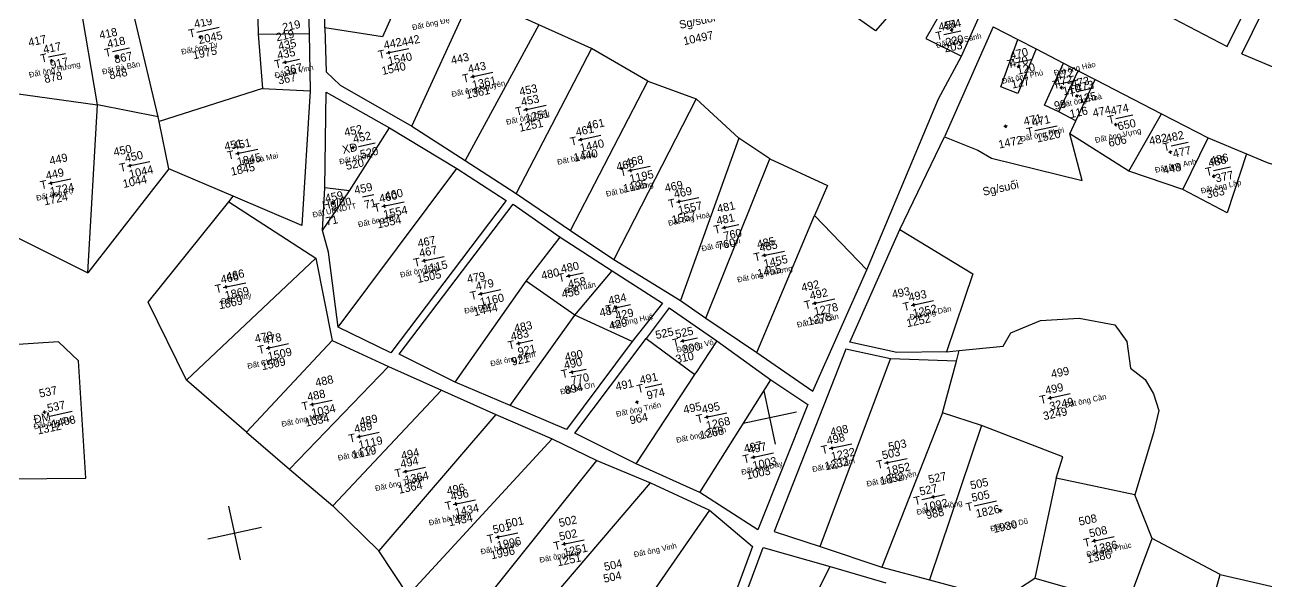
# Model space of a CAD drawing. Extents: x 537054 to 538409, y 1836408 to 1837892.
# Drawn here: x 537707 to 538160.4, y 1836934.9 to 1837138.3 of the extents above; entities that cross this region are included whole.
import ezdxf

# ---------------------------------------------------------------- set-up
doc = ezdxf.new("R2010")
doc.units = 0
for name, color, linetype in [('Level 11', 7, 'Continuous'), ('Level 15', 7, 'Continuous'), ('Level 2', 7, 'Continuous'), ('Level 22', 7, 'Continuous'), ('Level 45', 7, 'Continuous'), ('Level 56', 7, 'Continuous'), ('Level 63', 7, 'Continuous')]:
    doc.layers.add(name, color=color, linetype=linetype)

msp = doc.modelspace()

# ---------------------------------------------------------------- linework, layer by layer
at = {"layer": 'Level 11'}
for p, q in [((537770.91, 1837134.09), (537770.67, 1837133.72)), ((537770.85, 1837134.4), (537770.91, 1837134.09)), ((537771.28, 1837133.85), (537770.91, 1837134.09)), ((538045.16, 1837136.24), (538044.86, 1837136.17)), ((538045.4, 1837136.6), (538045.16, 1837136.24)), ((538045.16, 1837136.24), (538045.53, 1837136)), ((538045.33, 1837136.92), (538045.4, 1837136.6)), ((538045.77, 1837136.37), (538045.4, 1837136.6)), ((538045.53, 1837136), (538045.77, 1837136.37)), ((538045.53, 1837136), (538045.6, 1837135.69)), ((538046.07, 1837136.43), (538045.77, 1837136.37)), ((537770.67, 1837133.72), (537770.37, 1837133.66)), ((537770.67, 1837133.72), (537771.04, 1837133.49)), ((537771.04, 1837133.49), (537771.28, 1837133.85)), ((537771.04, 1837133.49), (537771.11, 1837133.18)), ((537771.58, 1837133.92), (537771.28, 1837133.85)), ((537716.42, 1837125.03), (537716.1, 1837124.96)), ((537716.65, 1837125.4), (537716.42, 1837125.03)), ((537716.42, 1837125.03), (537716.78, 1837124.79)), ((537716.59, 1837125.71), (537716.65, 1837125.4)), ((537717.02, 1837125.16), (537716.65, 1837125.4)), ((537716.78, 1837124.79), (537717.02, 1837125.16)), ((537717.34, 1837125.23), (537717.02, 1837125.16)), ((537740.17, 1837126.35), (537739.86, 1837126.28)), ((537740.41, 1837126.72), (537740.17, 1837126.35)), ((537740.17, 1837126.35), (537740.54, 1837126.11)), ((537740.34, 1837127.03), (537740.41, 1837126.72)), ((537740.78, 1837126.48), (537740.41, 1837126.72)), ((537740.54, 1837126.11), (537740.78, 1837126.48)), ((537740.54, 1837126.11), (537740.61, 1837125.8)), ((537741.09, 1837126.55), (537740.78, 1837126.48)), ((537801.96, 1837125.19), (537802.03, 1837124.88)), ((537839.66, 1837128.01), (537839.35, 1837127.95)), ((537839.9, 1837128.38), (537839.66, 1837128.01)), ((537839.66, 1837128.01), (537840.03, 1837127.78)), ((537839.83, 1837128.69), (537839.9, 1837128.38)), ((537840.27, 1837128.14), (537839.9, 1837128.38)), ((537840.03, 1837127.78), (537840.27, 1837128.14)), ((537840.03, 1837127.78), (537840.1, 1837127.47)), ((537840.58, 1837128.21), (537840.27, 1837128.14)), ((537716.78, 1837124.79), (537716.85, 1837124.48)), ((537801.79, 1837124.51), (537801.47, 1837124.45)), ((537802.03, 1837124.88), (537801.79, 1837124.51)), ((537801.79, 1837124.51), (537802.16, 1837124.28)), ((537802.39, 1837124.64), (537802.03, 1837124.88)), ((537802.16, 1837124.28), (537802.39, 1837124.64)), ((537802.16, 1837124.28), (537802.22, 1837123.96)), ((537802.71, 1837124.71), (537802.39, 1837124.64)), ((538069.67, 1837123.02), (538069.36, 1837122.95)), ((538069.9, 1837123.39), (538069.67, 1837123.02)), ((538069.67, 1837123.02), (538070.03, 1837122.78)), ((538069.84, 1837123.69), (538069.9, 1837123.39)), ((538070.27, 1837123.15), (538069.9, 1837123.39)), ((538070.03, 1837122.78), (538070.27, 1837123.15)), ((538070.03, 1837122.78), (538070.1, 1837122.48)), ((538070.57, 1837123.22), (538070.27, 1837123.15)), ((537870.43, 1837119.28), (537870.12, 1837119.21)), ((537870.67, 1837119.65), (537870.43, 1837119.28)), ((537870.43, 1837119.28), (537870.8, 1837119.04)), ((537870.6, 1837119.96), (537870.67, 1837119.65)), ((537871.03, 1837119.41), (537870.67, 1837119.65)), ((537870.8, 1837119.04), (537871.03, 1837119.41)), ((537870.8, 1837119.04), (537870.86, 1837118.73)), ((537871.34, 1837119.48), (537871.03, 1837119.41)), ((538085.48, 1837115.94), (538085.54, 1837115.63)), ((538085.3, 1837115.26), (538084.99, 1837115.2)), ((538085.54, 1837115.63), (538085.3, 1837115.26)), ((538085.3, 1837115.26), (538085.67, 1837115.03)), ((538085.91, 1837115.4), (538085.54, 1837115.63)), ((538085.67, 1837115.03), (538085.91, 1837115.4)), ((538085.67, 1837115.03), (538085.74, 1837114.72)), ((538086.22, 1837115.46), (538085.91, 1837115.4)), ((538090.97, 1837112.23), (538090.66, 1837112.17)), ((538091.21, 1837112.6), (538090.97, 1837112.23)), ((538090.97, 1837112.23), (538091.34, 1837111.99)), ((538091.14, 1837112.9), (538091.21, 1837112.6)), ((538091.58, 1837112.36), (538091.21, 1837112.6)), ((538091.34, 1837111.99), (538091.58, 1837112.36)), ((538091.34, 1837111.99), (538091.41, 1837111.69)), ((538091.89, 1837112.43), (538091.58, 1837112.36)), ((537889.83, 1837107.25), (537889.52, 1837107.19)), ((537890.07, 1837107.62), (537889.83, 1837107.25)), ((537889.83, 1837107.25), (537890.2, 1837107.02)), ((537890, 1837107.93), (537890.07, 1837107.62)), ((537890.44, 1837107.38), (537890.07, 1837107.62)), ((537890.2, 1837107.02), (537890.44, 1837107.38)), ((537890.2, 1837107.02), (537890.27, 1837106.71)), ((537890.75, 1837107.45), (537890.44, 1837107.38)), ((538105.3, 1837102.38), (538105.37, 1837102.07)), ((538064.93, 1837101.12), (538064.62, 1837101.05)), ((538065.17, 1837101.49), (538064.93, 1837101.12)), ((538064.93, 1837101.12), (538065.3, 1837100.88)), ((538065.1, 1837101.8), (538065.17, 1837101.49)), ((538065.54, 1837101.25), (538065.17, 1837101.49)), ((538065.3, 1837100.88), (538065.54, 1837101.25)), ((538065.3, 1837100.88), (538065.37, 1837100.57)), ((538065.85, 1837101.32), (538065.54, 1837101.25)), ((538105.13, 1837101.7), (538104.82, 1837101.64)), ((538105.37, 1837102.07), (538105.13, 1837101.7)), ((538105.13, 1837101.7), (538105.5, 1837101.47)), ((538105.74, 1837101.83), (538105.37, 1837102.07)), ((538105.5, 1837101.47), (538105.74, 1837101.83)), ((538105.5, 1837101.47), (538105.57, 1837101.16)), ((538106.05, 1837101.9), (538105.74, 1837101.83)), ((537826.56, 1837093.31), (537826.26, 1837093.24)), ((537826.8, 1837093.68), (537826.56, 1837093.31)), ((537826.56, 1837093.31), (537826.93, 1837093.07)), ((537826.73, 1837093.98), (537826.8, 1837093.68)), ((537827.17, 1837093.44), (537826.8, 1837093.68)), ((537826.93, 1837093.07), (537827.17, 1837093.44)), ((537827.47, 1837093.5), (537827.17, 1837093.44)), ((537909.79, 1837096.26), (537909.49, 1837096.19)), ((537910.03, 1837096.63), (537909.79, 1837096.26)), ((537909.79, 1837096.26), (537910.16, 1837096.02)), ((537909.96, 1837096.93), (537910.03, 1837096.63)), ((537910.4, 1837096.39), (537910.03, 1837096.63)), ((537910.16, 1837096.02), (537910.4, 1837096.39)), ((537910.16, 1837096.02), (537910.23, 1837095.72)), ((537910.7, 1837096.45), (537910.4, 1837096.39)), ((537784.55, 1837091.2), (537784.24, 1837091.14)), ((537784.79, 1837091.57), (537784.55, 1837091.2)), ((537784.55, 1837091.2), (537784.92, 1837090.97)), ((537784.72, 1837091.89), (537784.79, 1837091.57)), ((537785.15, 1837091.34), (537784.79, 1837091.57)), ((537784.92, 1837090.97), (537785.15, 1837091.34)), ((537784.92, 1837090.97), (537784.98, 1837090.65)), ((537785.47, 1837091.4), (537785.15, 1837091.34)), ((537826.93, 1837093.07), (537826.99, 1837092.77)), ((538125.05, 1837091.7), (538124.74, 1837091.63)), ((538125.29, 1837092.07), (538125.05, 1837091.7)), ((538125.05, 1837091.7), (538125.42, 1837091.46)), ((538125.22, 1837092.37), (538125.29, 1837092.07)), ((538125.66, 1837091.83), (538125.29, 1837092.07)), ((538125.42, 1837091.46), (538125.66, 1837091.83)), ((538125.42, 1837091.46), (538125.49, 1837091.16)), ((538125.97, 1837091.9), (538125.66, 1837091.83)), ((537745.14, 1837086.72), (537744.83, 1837086.65)), ((537745.38, 1837087.09), (537745.14, 1837086.72)), ((537745.14, 1837086.72), (537745.51, 1837086.48)), ((537745.31, 1837087.39), (537745.38, 1837087.09)), ((537745.74, 1837086.85), (537745.38, 1837087.09)), ((537745.51, 1837086.48), (537745.74, 1837086.85)), ((537745.51, 1837086.48), (537745.57, 1837086.18)), ((537746.05, 1837086.91), (537745.74, 1837086.85)), ((537927.91, 1837085), (537927.59, 1837084.93)), ((537928.14, 1837085.37), (537927.91, 1837085)), ((537927.91, 1837085), (537928.28, 1837084.76)), ((537928.08, 1837085.68), (537928.14, 1837085.37)), ((537928.51, 1837085.13), (537928.14, 1837085.37)), ((537928.28, 1837084.76), (537928.51, 1837085.13)), ((537928.28, 1837084.76), (537928.34, 1837084.45)), ((537928.83, 1837085.2), (537928.51, 1837085.13)), ((537716.24, 1837080.36), (537715.93, 1837080.29)), ((537716.48, 1837080.72), (537716.24, 1837080.36)), ((537716.24, 1837080.36), (537716.61, 1837080.12)), ((537716.41, 1837081.03), (537716.48, 1837080.72)), ((537716.85, 1837080.49), (537716.48, 1837080.72)), ((537716.61, 1837080.12), (537716.85, 1837080.49)), ((537716.61, 1837080.12), (537716.67, 1837079.81)), ((537717.16, 1837080.55), (537716.85, 1837080.49)), ((538140.93, 1837082.87), (538140.62, 1837082.81)), ((538141.17, 1837083.24), (538140.93, 1837082.87)), ((538140.93, 1837082.87), (538141.3, 1837082.64)), ((538141.1, 1837083.55), (538141.17, 1837083.24)), ((538141.54, 1837083.01), (538141.17, 1837083.24)), ((538141.3, 1837082.64), (538141.54, 1837083.01)), ((538141.3, 1837082.64), (538141.37, 1837082.33)), ((538141.85, 1837083.07), (538141.54, 1837083.01)), ((537819.25, 1837072.97), (537818.95, 1837072.9)), ((537819.49, 1837073.34), (537819.25, 1837072.97)), ((537819.25, 1837072.97), (537819.62, 1837072.73)), ((537819.42, 1837073.64), (537819.49, 1837073.34)), ((537819.85, 1837073.1), (537819.49, 1837073.34)), ((537819.62, 1837072.73), (537819.85, 1837073.1)), ((537819.62, 1837072.73), (537819.68, 1837072.43)), ((537820.16, 1837073.16), (537819.85, 1837073.1)), ((537838.01, 1837071.95), (537837.7, 1837071.89)), ((537838.25, 1837072.32), (537838.01, 1837071.95)), ((537838.01, 1837071.95), (537838.38, 1837071.72)), ((537838.18, 1837072.64), (537838.25, 1837072.32)), ((537838.62, 1837072.08), (537838.25, 1837072.32)), ((537838.38, 1837071.72), (537838.62, 1837072.08)), ((537838.38, 1837071.72), (537838.45, 1837071.4)), ((537838.93, 1837072.15), (537838.62, 1837072.08)), ((537945.66, 1837073.57), (537945.35, 1837073.5)), ((537945.9, 1837073.93), (537945.66, 1837073.57)), ((537945.66, 1837073.57), (537946.03, 1837073.33)), ((537945.83, 1837074.25), (537945.9, 1837073.93)), ((537946.26, 1837073.7), (537945.9, 1837073.93)), ((537946.03, 1837073.33), (537946.26, 1837073.7)), ((537946.03, 1837073.33), (537946.09, 1837073.02)), ((537946.58, 1837073.76), (537946.26, 1837073.7)), ((537962.27, 1837064.08), (537961.96, 1837064.01)), ((537962.5, 1837064.45), (537962.27, 1837064.08)), ((537962.27, 1837064.08), (537962.63, 1837063.84)), ((537962.44, 1837064.76), (537962.5, 1837064.45)), ((537962.87, 1837064.21), (537962.5, 1837064.45)), ((537962.63, 1837063.84), (537962.87, 1837064.21)), ((537962.63, 1837063.84), (537962.7, 1837063.53)), ((537963.17, 1837064.27), (537962.87, 1837064.21)), ((537852.77, 1837052.68), (537852.84, 1837052.37)), ((537976.89, 1837053.98), (537976.58, 1837053.91)), ((537977.12, 1837054.34), (537976.89, 1837053.98)), ((537976.89, 1837053.98), (537977.25, 1837053.74)), ((537977.06, 1837054.66), (537977.12, 1837054.34)), ((537977.49, 1837054.11), (537977.12, 1837054.34)), ((537977.25, 1837053.74), (537977.49, 1837054.11)), ((537977.25, 1837053.74), (537977.32, 1837053.42)), ((537977.8, 1837054.17), (537977.49, 1837054.11)), ((537852.6, 1837052), (537852.3, 1837051.94)), ((537852.84, 1837052.37), (537852.6, 1837052)), ((537852.6, 1837052), (537852.97, 1837051.77)), ((537853.21, 1837052.13), (537852.84, 1837052.37)), ((537852.97, 1837051.77), (537853.21, 1837052.13)), ((537852.97, 1837051.77), (537853.04, 1837051.45)), ((537853.51, 1837052.2), (537853.21, 1837052.13)), ((537905.39, 1837046.43), (537905.09, 1837046.36)), ((537905.63, 1837046.8), (537905.39, 1837046.43)), ((537905.39, 1837046.43), (537905.76, 1837046.19)), ((537905.56, 1837047.1), (537905.63, 1837046.8)), ((537906, 1837046.56), (537905.63, 1837046.8)), ((537905.76, 1837046.19), (537906, 1837046.56)), ((537905.76, 1837046.19), (537905.82, 1837045.89)), ((537906.3, 1837046.62), (537906, 1837046.56)), ((537780.1, 1837042.39), (537779.8, 1837042.32)), ((537780.34, 1837042.75), (537780.1, 1837042.39)), ((537780.1, 1837042.39), (537780.47, 1837042.15)), ((537780.27, 1837043.07), (537780.34, 1837042.75)), ((537780.71, 1837042.52), (537780.34, 1837042.75)), ((537780.47, 1837042.15), (537780.71, 1837042.52)), ((537780.47, 1837042.15), (537780.54, 1837041.84)), ((537781.01, 1837042.58), (537780.71, 1837042.52)), ((537873.27, 1837039.89), (537872.96, 1837039.83)), ((537873.51, 1837040.26), (537873.27, 1837039.89)), ((537873.27, 1837039.89), (537873.64, 1837039.66)), ((537873.44, 1837040.57), (537873.51, 1837040.26)), ((537873.88, 1837040.02), (537873.51, 1837040.26)), ((537873.64, 1837039.66), (537873.88, 1837040.02)), ((537873.64, 1837039.66), (537873.71, 1837039.34)), ((537874.19, 1837040.09), (537873.88, 1837040.02)), ((537922.75, 1837034.88), (537922.43, 1837034.81)), ((537922.98, 1837035.25), (537922.75, 1837034.88)), ((537922.75, 1837034.88), (537923.12, 1837034.64)), ((537922.92, 1837035.56), (537922.98, 1837035.25)), ((537923.35, 1837035.01), (537922.98, 1837035.25)), ((537923.12, 1837034.64), (537923.35, 1837035.01)), ((537923.12, 1837034.64), (537923.18, 1837034.33)), ((537923.67, 1837035.08), (537923.35, 1837035.01)), ((537995.27, 1837036.47), (537994.97, 1837036.41)), ((537995.51, 1837036.84), (537995.27, 1837036.47)), ((537995.27, 1837036.47), (537995.64, 1837036.23)), ((537995.45, 1837037.14), (537995.51, 1837036.84)), ((537995.88, 1837036.6), (537995.51, 1837036.84)), ((537995.64, 1837036.23), (537995.88, 1837036.6)), ((537995.64, 1837036.23), (537995.71, 1837035.93)), ((537996.18, 1837036.67), (537995.88, 1837036.6)), ((538031.37, 1837035.85), (538031.05, 1837035.79)), ((538031.6, 1837036.22), (538031.37, 1837035.85)), ((538031.37, 1837035.85), (538031.74, 1837035.62)), ((538031.54, 1837036.53), (538031.6, 1837036.22)), ((538031.97, 1837035.99), (538031.6, 1837036.22)), ((538031.74, 1837035.62), (538031.97, 1837035.99)), ((538031.74, 1837035.62), (538031.8, 1837035.31)), ((538032.29, 1837036.05), (538031.97, 1837035.99)), ((537795.92, 1837020.79), (537795.99, 1837020.49)), ((537887.06, 1837021.8), (537886.75, 1837021.73)), ((537887.3, 1837022.16), (537887.06, 1837021.8)), ((537887.06, 1837021.8), (537887.43, 1837021.56)), ((537887.23, 1837022.48), (537887.3, 1837022.16)), ((537887.67, 1837021.93), (537887.3, 1837022.16)), ((537887.43, 1837021.56), (537887.67, 1837021.93)), ((537887.43, 1837021.56), (537887.5, 1837021.25)), ((537887.98, 1837021.99), (537887.67, 1837021.93)), ((537947.05, 1837022.66), (537946.74, 1837022.6)), ((537947.29, 1837023.03), (537947.05, 1837022.66)), ((537947.05, 1837022.66), (537947.42, 1837022.43)), ((537947.22, 1837023.34), (537947.29, 1837023.03)), ((537947.66, 1837022.8), (537947.29, 1837023.03)), ((537947.42, 1837022.43), (537947.66, 1837022.8)), ((537947.42, 1837022.43), (537947.49, 1837022.12)), ((537947.97, 1837022.86), (537947.66, 1837022.8)), ((537795.75, 1837020.12), (537795.45, 1837020.05)), ((537795.99, 1837020.49), (537795.75, 1837020.12)), ((537795.75, 1837020.12), (537796.12, 1837019.88)), ((537796.36, 1837020.25), (537795.99, 1837020.49)), ((537796.12, 1837019.88), (537796.36, 1837020.25)), ((537796.12, 1837019.88), (537796.19, 1837019.58)), ((537796.66, 1837020.31), (537796.36, 1837020.25)), ((537906.77, 1837011.66), (537906.53, 1837011.29)), ((537906.7, 1837011.97), (537906.77, 1837011.66)), ((537907.14, 1837011.42), (537906.77, 1837011.66)), ((537906.53, 1837011.29), (537906.23, 1837011.22)), ((537906.53, 1837011.29), (537906.9, 1837011.05)), ((537906.9, 1837011.05), (537907.14, 1837011.42)), ((537906.9, 1837011.05), (537906.97, 1837010.74)), ((537907.44, 1837011.48), (537907.14, 1837011.42)), ((537811.73, 1836999.47), (537811.43, 1836999.41)), ((537811.97, 1836999.84), (537811.73, 1836999.47)), ((537811.73, 1836999.47), (537812.1, 1836999.24)), ((537811.9, 1837000.16), (537811.97, 1836999.84)), ((537812.33, 1836999.61), (537811.97, 1836999.84)), ((537812.1, 1836999.24), (537812.33, 1836999.61)), ((537812.1, 1836999.24), (537812.16, 1836998.92)), ((537812.64, 1836999.67), (537812.33, 1836999.61)), ((537930.28, 1837000.34), (537929.97, 1837000.28)), ((537930.51, 1837000.71), (537930.28, 1837000.34)), ((537930.28, 1837000.34), (537930.64, 1837000.1)), ((537930.45, 1837001.01), (537930.51, 1837000.71)), ((537930.88, 1837000.47), (537930.51, 1837000.71)), ((537930.64, 1837000.1), (537930.88, 1837000.47)), ((537930.64, 1837000.1), (537930.71, 1836999.8)), ((537931.18, 1837000.54), (537930.88, 1837000.47)), ((538081.27, 1837001.86), (538080.97, 1837001.8)), ((538081.51, 1837002.23), (538081.27, 1837001.86)), ((538081.27, 1837001.86), (538081.64, 1837001.62)), ((538081.45, 1837002.53), (538081.51, 1837002.23)), ((538081.88, 1837001.99), (538081.51, 1837002.23)), ((538081.64, 1837001.62), (538081.88, 1837001.99)), ((538081.64, 1837001.62), (538081.71, 1837001.32)), ((538082.18, 1837002.06), (538081.88, 1837001.99)), ((537713.86, 1836996.63), (537713.54, 1836996.56)), ((537714.09, 1836996.99), (537713.86, 1836996.63)), ((537713.86, 1836996.63), (537714.22, 1836996.39)), ((537714.03, 1836997.3), (537714.09, 1836996.99)), ((537714.46, 1836996.76), (537714.09, 1836996.99)), ((537714.22, 1836996.39), (537714.46, 1836996.76)), ((537714.22, 1836996.39), (537714.29, 1836996.09)), ((537714.77, 1836996.82), (537714.46, 1836996.76)), ((537955.86, 1836994.88), (537955.56, 1836994.81)), ((537956.1, 1836995.25), (537955.86, 1836994.88)), ((537955.86, 1836994.88), (537956.23, 1836994.64)), ((537956.04, 1836995.55), (537956.1, 1836995.25)), ((537956.47, 1836995.01), (537956.1, 1836995.25)), ((537956.23, 1836994.64), (537956.47, 1836995.01)), ((537956.23, 1836994.64), (537956.3, 1836994.34)), ((537956.77, 1836995.07), (537956.47, 1836995.01)), ((537828.88, 1836987.74), (537828.57, 1836987.67)), ((537829.12, 1836988.11), (537828.88, 1836987.74)), ((537828.88, 1836987.74), (537829.25, 1836987.5)), ((537829.05, 1836988.41), (537829.12, 1836988.11)), ((537829.49, 1836987.87), (537829.12, 1836988.11)), ((537829.25, 1836987.5), (537829.49, 1836987.87)), ((537829.25, 1836987.5), (537829.31, 1836987.2)), ((537829.8, 1836987.94), (537829.49, 1836987.87)), ((537972.88, 1836980.2), (537972.56, 1836980.13)), ((537973.11, 1836980.57), (537972.88, 1836980.2)), ((537972.88, 1836980.2), (537973.24, 1836979.96)), ((537973.05, 1836980.87), (537973.11, 1836980.57)), ((537973.48, 1836980.33), (537973.11, 1836980.57)), ((537973.24, 1836979.96), (537973.48, 1836980.33)), ((537973.24, 1836979.96), (537973.31, 1836979.66)), ((537973.79, 1836980.4), (537973.48, 1836980.33)), ((538001.49, 1836983.54), (538001.18, 1836983.47)), ((538001.73, 1836983.91), (538001.49, 1836983.54)), ((538001.49, 1836983.54), (538001.86, 1836983.3)), ((538001.66, 1836984.22), (538001.73, 1836983.91)), ((538002.1, 1836983.67), (538001.73, 1836983.91)), ((538001.86, 1836983.3), (538002.1, 1836983.67)), ((538001.86, 1836983.3), (538001.93, 1836982.99)), ((538002.41, 1836983.74), (538002.1, 1836983.67)), ((537845.99, 1836975.35), (537845.75, 1836974.98)), ((537845.92, 1836975.66), (537845.99, 1836975.35)), ((537846.36, 1836975.11), (537845.99, 1836975.35)), ((538021.66, 1836978.17), (538021.35, 1836978.1)), ((538021.9, 1836978.54), (538021.66, 1836978.17)), ((538021.66, 1836978.17), (538022.03, 1836977.93)), ((538021.83, 1836978.84), (538021.9, 1836978.54)), ((538022.27, 1836978.3), (538021.9, 1836978.54)), ((538022.03, 1836977.93), (538022.27, 1836978.3)), ((538022.03, 1836977.93), (538022.1, 1836977.63)), ((538022.58, 1836978.37), (538022.27, 1836978.3)), ((537845.75, 1836974.98), (537845.44, 1836974.92)), ((537845.75, 1836974.98), (537846.12, 1836974.75)), ((537846.12, 1836974.75), (537846.36, 1836975.11)), ((537846.12, 1836974.75), (537846.19, 1836974.43)), ((537846.67, 1836975.18), (537846.36, 1836975.11)), ((538038.65, 1836966.35), (538038.72, 1836966.04)), ((537864.11, 1836963.09), (537863.8, 1836963.02)), ((537864.34, 1836963.46), (537864.11, 1836963.09)), ((537864.11, 1836963.09), (537864.47, 1836962.85)), ((537864.28, 1836963.77), (537864.34, 1836963.46)), ((537864.71, 1836963.22), (537864.34, 1836963.46)), ((537864.47, 1836962.85), (537864.71, 1836963.22)), ((537864.47, 1836962.85), (537864.54, 1836962.54)), ((537865.02, 1836963.28), (537864.71, 1836963.22)), ((538038.48, 1836965.67), (538038.16, 1836965.61)), ((538038.72, 1836966.04), (538038.48, 1836965.67)), ((538038.48, 1836965.67), (538038.85, 1836965.44)), ((538039.08, 1836965.81), (538038.72, 1836966.04)), ((538038.85, 1836965.44), (538039.08, 1836965.81)), ((538038.85, 1836965.44), (538038.91, 1836965.13)), ((538039.4, 1836965.87), (538039.08, 1836965.81)), ((538062.99, 1836960.66), (538062.67, 1836960.6)), ((538063.22, 1836961.03), (538062.99, 1836960.66)), ((538062.99, 1836960.66), (538063.36, 1836960.43)), ((538063.16, 1836961.34), (538063.22, 1836961.03)), ((538063.59, 1836960.79), (538063.22, 1836961.03)), ((538063.36, 1836960.43), (538063.59, 1836960.79)), ((538063.36, 1836960.43), (538063.42, 1836960.11)), ((538063.91, 1836960.86), (538063.59, 1836960.79)), ((537879.51, 1836951.02), (537879.2, 1836950.95)), ((537879.75, 1836951.39), (537879.51, 1836951.02)), ((537879.51, 1836951.02), (537879.88, 1836950.78)), ((537879.68, 1836951.69), (537879.75, 1836951.39)), ((537880.12, 1836951.15), (537879.75, 1836951.39)), ((537879.88, 1836950.78), (537880.12, 1836951.15)), ((537879.88, 1836950.78), (537879.94, 1836950.48)), ((537880.43, 1836951.22), (537880.12, 1836951.15)), ((537903.74, 1836948.47), (537903.44, 1836948.41)), ((537903.98, 1836948.84), (537903.74, 1836948.47)), ((537903.74, 1836948.47), (537904.11, 1836948.24)), ((537903.92, 1836949.15), (537903.98, 1836948.84)), ((537904.35, 1836948.6), (537903.98, 1836948.84)), ((537904.11, 1836948.24), (537904.35, 1836948.6)), ((537904.11, 1836948.24), (537904.18, 1836947.93)), ((537904.65, 1836948.67), (537904.35, 1836948.6)), ((538097.35, 1836949.64), (538097.04, 1836949.57)), ((538097.59, 1836950), (538097.35, 1836949.64)), ((538097.35, 1836949.64), (538097.72, 1836949.4)), ((538097.52, 1836950.31), (538097.59, 1836950)), ((538097.95, 1836949.77), (538097.59, 1836950)), ((538097.72, 1836949.4), (538097.95, 1836949.77)), ((538097.72, 1836949.4), (538097.78, 1836949.1)), ((538098.27, 1836949.83), (538097.95, 1836949.77))]:
    msp.add_line(p, q, dxfattribs=at)
for centre in [(538045.47, 1837136.3), (537770.98, 1837133.79), (537716.72, 1837125.09), (537740.47, 1837126.42), (537839.96, 1837128.08), (537802.09, 1837124.58), (538069.97, 1837123.08), (537870.73, 1837119.35), (538085.61, 1837115.33), (538091.27, 1837112.3), (537890.14, 1837107.32), (538065.23, 1837101.18), (538105.44, 1837101.77), (537826.86, 1837093.37), (537910.1, 1837096.32), (537784.85, 1837091.27), (538125.35, 1837091.77), (537745.44, 1837086.78), (537928.21, 1837085.06), (537716.54, 1837080.42), (538141.24, 1837082.94), (537819.55, 1837073.03), (537838.32, 1837072.02), (537945.96, 1837073.63), (537962.57, 1837064.14), (537977.19, 1837054.04), (537852.91, 1837052.07), (537905.69, 1837046.49), (537780.4, 1837042.45), (537873.58, 1837039.96), (537923.05, 1837034.95), (537995.58, 1837036.54), (538031.67, 1837035.92), (537887.37, 1837021.86), (537947.35, 1837022.73), (537796.05, 1837020.18), (537906.83, 1837011.35), (537812.03, 1836999.54), (537930.58, 1837000.41), (538081.58, 1837001.93), (537714.16, 1836996.69), (537956.17, 1836994.94), (537829.18, 1836987.81), (537973.18, 1836980.26), (538001.8, 1836983.61), (538021.97, 1836978.23), (537846.06, 1836975.05), (537864.41, 1836963.15), (538038.78, 1836965.74), (538063.29, 1836960.73), (537879.81, 1836951.08), (537904.05, 1836948.54), (538097.65, 1836949.7)]:
    msp.add_circle(centre, 0.075, dxfattribs=at)
at = {"layer": 'Level 15'}
for p, q in [((537769.75, 1837135.59), (537777.96, 1837137.36)), ((538042.66, 1837134.69), (538048.82, 1837136.02)), ((537739.03, 1837128.53), (537745.18, 1837129.86)), ((537838.99, 1837127.87), (537847.2, 1837129.64)), ((537715.63, 1837126.5), (537721.79, 1837127.82)), ((537801.11, 1837124.38), (537807.27, 1837125.71)), ((538068.76, 1837124.42), (538074.92, 1837125.75)), ((537869.75, 1837119.14), (537877.96, 1837120.92)), ((538085.44, 1837116.86), (538091.6, 1837118.19)), ((538091.16, 1837113.9), (538097.32, 1837115.23)), ((537889.16, 1837107.11), (537897.37, 1837108.88)), ((538105.53, 1837104.02), (538111.69, 1837105.35)), ((537909.13, 1837096.12), (537917.34, 1837097.9)), ((538075.86, 1837099.62), (538084.07, 1837101.39)), ((537828.82, 1837093.81), (537834.97, 1837095.13)), ((538125.7, 1837094.06), (538131.86, 1837095.39)), ((537783.88, 1837091.07), (537792.09, 1837092.84)), ((537744.46, 1837086.57), (537752.67, 1837088.34)), ((537927.24, 1837084.86), (537935.45, 1837086.64)), ((538141.2, 1837085.04), (538147.36, 1837086.37)), ((537715.57, 1837080.21), (537723.78, 1837081.98)), ((537830.3, 1837075.36), (537834.41, 1837076.25)), ((537944.98, 1837073.43), (537953.19, 1837075.2)), ((537837.34, 1837071.82), (537845.55, 1837073.59)), ((537961.59, 1837063.93), (537967.75, 1837065.26)), ((537851.94, 1837051.86), (537860.15, 1837053.63)), ((537976.21, 1837053.83), (537984.42, 1837055.6)), ((537779.44, 1837042.24), (537787.65, 1837044.02)), ((537904.72, 1837046.28), (537910.88, 1837047.61)), ((537872.6, 1837039.76), (537880.81, 1837041.53)), ((537922.08, 1837034.75), (537928.24, 1837036.08)), ((537994.61, 1837036.34), (538002.82, 1837038.11)), ((538030.7, 1837035.72), (538038.91, 1837037.49)), ((537795.08, 1837019.98), (537803.29, 1837021.75)), ((537886.4, 1837021.65), (537892.56, 1837022.98)), ((537946.52, 1837022.49), (537952.68, 1837023.82)), ((537905.85, 1837011.15), (537912.01, 1837012.48)), ((537933.51, 1837005.73), (537939.67, 1837007.05)), ((538080.63, 1837001.73), (538088.84, 1837003.5)), ((537811.06, 1836999.34), (537819.27, 1837001.11)), ((537716.08, 1836995.24), (537724.29, 1836997.02)), ((537955.19, 1836994.73), (537963.4, 1836996.51)), ((537828.22, 1836987.6), (537836.43, 1836989.37)), ((538000.82, 1836983.4), (538009.03, 1836985.17)), ((537972.2, 1836980.05), (537980.41, 1836981.82)), ((537845.09, 1836974.84), (537853.3, 1836976.61)), ((538021, 1836978.02), (538029.21, 1836979.8)), ((538034.68, 1836964.79), (538042.89, 1836966.57)), ((537863.43, 1836962.95), (537871.64, 1836964.73)), ((538053.71, 1836962.52), (538061.92, 1836964.29)), ((537878.84, 1836950.87), (537887.05, 1836952.64)), ((537903.08, 1836948.33), (537911.29, 1836950.1)), ((538096.67, 1836949.49), (538104.88, 1836951.26))]:
    msp.add_line(p, q, dxfattribs=at)
at = {"layer": 'Level 22'}
for points in [[(538146.17, 1837130.29), (538177.78, 1837193.9)], [(538151.53, 1837127.6), (538178.71, 1837182.98), (538185.95, 1837186.44)], [(537816.58, 1837137.2), (537816.04, 1837170.99), (537819.57, 1837175.64)], [(537848.7, 1837158.68), (537837.58, 1837133.89), (537816.58, 1837137.2)], [(537755.64, 1837104.65), (537744.4, 1837152.32)], [(538031.73, 1837152.2), (538017.75, 1837136.11), (538009.46, 1837141.89)], [(537810.52, 1837147.81), (537810.85, 1837135.12)], [(537848.33, 1837101.17), (537870.41, 1837149.32)], [(537894.78, 1837138.25), (537870.41, 1837149.32)], [(537733.53, 1837109.05), (537727.08, 1837147.01)], [(537791.97, 1837145.63), (537792.18, 1837134.82)], [(538043.51, 1837146.14), (538036.13, 1837133.28), (538049.06, 1837126.83)], [(538049.06, 1837126.83), (538055.15, 1837140.42)], [(538123.69, 1837142.07), (538146.17, 1837130.29)], [(537792.18, 1837134.82), (537810.85, 1837135.12)], [(537792.18, 1837134.82), (537793.82, 1837114.97)], [(537810.85, 1837135.12), (537811.2, 1837114.18)], [(537816.58, 1837137.2), (537817.05, 1837121.12), (537822.17, 1837116.16), (537848.33, 1837101.17)], [(537894.78, 1837138.25), (537867.83, 1837088.68)], [(537913.91, 1837129.56), (537894.78, 1837138.25)], [(538060.72, 1837137.53), (538042.87, 1837097.36)], [(538060.72, 1837137.53), (538069.66, 1837132.9)], [(537913.91, 1837129.56), (537886.48, 1837076.61)], [(537934.55, 1837117.64), (537913.91, 1837129.56)], [(538076.34, 1837129.43), (538069.68, 1837113.14), (538063.48, 1837115.59), (538069.66, 1837132.9)], [(538069.66, 1837132.9), (538076.34, 1837129.43)], [(538014.55, 1837048.74), (538040.69, 1837111.17), (538049.06, 1837126.83)], [(538076.34, 1837129.43), (538086.38, 1837124.23)], [(538151.53, 1837127.6), (538173.55, 1837118.36)], [(538084.63, 1837106.4), (538079.41, 1837108.93), (538086.38, 1837124.23)], [(538084.63, 1837106.4), (538091.78, 1837121.44)], [(538086.38, 1837124.23), (538091.78, 1837121.44)], [(538091.78, 1837121.44), (538097.94, 1837118.25)], [(537906.28, 1837063.11), (537934.55, 1837117.64)], [(537934.55, 1837117.64), (537952.17, 1837111.18)], [(538090.82, 1837103.18), (538097.94, 1837118.25)], [(538097.94, 1837118.25), (538122.12, 1837105.72)], [(537702.84, 1837113.22), (537733.53, 1837109.05)], [(537793.82, 1837114.97), (537756.01, 1837102.96)], [(537811.2, 1837114.18), (537808.15, 1837064.88), (537783.09, 1837075.6)], [(537793.82, 1837114.97), (537811.2, 1837114.18)], [(537816.51, 1837078.72), (537817, 1837113.61), (537840.23, 1837100.58)], [(537730.03, 1837047.58), (537733.53, 1837109.05)], [(537755.64, 1837104.65), (537733.53, 1837109.05)], [(537952.17, 1837111.18), (537922.11, 1837052.54)], [(537967.83, 1837096.85), (537952.17, 1837111.18)], [(537756.01, 1837102.96), (537755.64, 1837104.65)], [(537759.63, 1837085.65), (537756.01, 1837102.96)], [(538090.82, 1837103.18), (538084.63, 1837106.4)], [(538088.71, 1837098.39), (538090.82, 1837103.18)], [(538110.26, 1837084.73), (538122.12, 1837105.72)], [(538122.12, 1837105.72), (538139.23, 1837096.97)], [(537825.56, 1837077.62), (537840.23, 1837100.58)], [(537840.23, 1837100.58), (537864.81, 1837085.69)], [(537848.33, 1837101.17), (537867.83, 1837088.68)], [(538042.87, 1837097.36), (538055.06, 1837092.41), (538060.04, 1837089.57), (538093.16, 1837081.39), (538088.71, 1837098.39)], [(538110.26, 1837084.73), (538088.71, 1837098.39)], [(537967.83, 1837096.85), (537946.49, 1837037.55)], [(537979.11, 1837089.34), (537967.83, 1837096.85)], [(538026.63, 1837063.45), (538042.87, 1837097.36)], [(538129.97, 1837078.12), (538139.23, 1837096.97)], [(538139.23, 1837096.97), (538153.16, 1837091.12)], [(537955.78, 1837031.11), (537979.11, 1837089.34)], [(537979.11, 1837089.34), (538000.13, 1837079.59), (537995.47, 1837068.54)], [(538153.16, 1837091.12), (538146.14, 1837069.54), (538129.97, 1837078.12)], [(538153.16, 1837091.12), (538160.81, 1837087.9), (538174.13, 1837083.7), (538194.36, 1837082.9)], [(537759.63, 1837085.65), (537730.03, 1837047.58)], [(537783.09, 1837075.6), (537759.63, 1837085.65)], [(537821.46, 1837027.75), (537864.81, 1837085.69)], [(537864.81, 1837085.69), (537882.78, 1837074.1), (537840.71, 1837018.39), (537821.46, 1837027.75)], [(537867.83, 1837088.68), (537886.48, 1837076.61)], [(538129.97, 1837078.12), (538110.26, 1837084.73)], [(537781.48, 1837073.59), (537783.09, 1837075.6)], [(537815.66, 1837063.05), (537816.51, 1837078.72)], [(537815.66, 1837063.05), (537825.56, 1837077.62)], [(537825.56, 1837077.62), (537816.51, 1837078.72)], [(537886.48, 1837076.61), (537906.28, 1837063.11)], [(537766.06, 1837008.45), (537752.06, 1837036.95), (537781.48, 1837073.59)], [(537781.48, 1837073.59), (537813.23, 1837052.99)], [(537864.2, 1837007.69), (537843.71, 1837017.94), (537885.3, 1837072.75), (537902.56, 1837060.66)], [(537974.38, 1837018.55), (537995.47, 1837068.54)], [(538014.55, 1837048.74), (537995.47, 1837068.54)], [(537700.27, 1837062.54), (537730.03, 1837047.58)], [(537821.46, 1837027.75), (537817.9, 1837055.23), (537815.66, 1837063.05)], [(537906.28, 1837063.11), (537922.11, 1837052.54)], [(538043.6, 1837018.7), (538025.48, 1837018.56), (538008.31, 1837022.27), (538026.63, 1837063.45)], [(538026.63, 1837063.45), (538053.24, 1837047.29), (538043.6, 1837018.7)], [(537890.15, 1837044.56), (537902.56, 1837060.66)], [(537902.56, 1837060.66), (537921.56, 1837048.31)], [(537766.06, 1837008.45), (537813.23, 1837052.99)], [(537813.23, 1837052.99), (537819.26, 1837022.94)], [(537922.11, 1837052.54), (537946.49, 1837037.55)], [(537907.87, 1837032.12), (537921.56, 1837048.31)], [(537921.56, 1837048.31), (537939.91, 1837036.59), (537928.84, 1837022.52)], [(537974.38, 1837018.55), (537994.75, 1837004.36), (538014.55, 1837048.74)], [(537864.2, 1837007.69), (537890.15, 1837044.56)], [(537907.87, 1837032.12), (537890.15, 1837044.56)], [(537942.32, 1837034.8), (537933.9, 1837023.61)], [(537942.32, 1837034.8), (537959.77, 1837022.75)], [(537946.49, 1837037.55), (537955.78, 1837031.11)], [(537884.28, 1836999.1), (537907.87, 1837032.12)], [(537928.84, 1837022.52), (537907.87, 1837032.12)], [(537955.78, 1837031.11), (537974.38, 1837018.55)], [(538048.3, 1837019.19), (538064.29, 1837020.87), (538067.17, 1837025.69), (538077.94, 1837030.26), (538092.04, 1837031.06), (538105.16, 1837028.58), (538109.55, 1837022.53), (538110.85, 1837012.81), (538116.19, 1837008.59), (538119.28, 1837003.39), (538121.13, 1836997.36), (538119.24, 1836989.13), (538112.38, 1836966.54)], [(537700.75, 1837021.15), (537700.73, 1836972.3), (537729.22, 1836972.59), (537726.63, 1837015.41), (537719.25, 1837022.42), (537700.75, 1837021.15)], [(537819.26, 1837022.94), (537787.93, 1836989.35)], [(537819.26, 1837022.94), (537839.85, 1837013.36)], [(537928.84, 1837022.52), (537904.83, 1836990.4), (537884.28, 1836999.1)], [(537930.27, 1836977.86), (537907.88, 1836989.06), (537933.9, 1837023.61)], [(537933.9, 1837023.61), (537951.73, 1837010.52)], [(537959.77, 1837022.75), (537952.08, 1837011.05)], [(537959.77, 1837022.75), (537979.49, 1837008.53)], [(538023.13, 1837016.16), (538006.89, 1837019.75), (537980.72, 1836953.06), (537997.45, 1836947.63)], [(537997.45, 1836947.63), (538023.13, 1837016.16)], [(538047.25, 1837015.33), (538023.13, 1837016.16)], [(538043.6, 1837018.7), (538048.3, 1837019.19)], [(538047.25, 1837015.33), (538048.3, 1837019.19)], [(537839.85, 1837013.36), (537803.69, 1836975.91)], [(537839.85, 1837013.36), (537859.22, 1837004.74)], [(538042.13, 1836996.46), (538047.25, 1837015.33)], [(537787.93, 1836989.35), (537766.06, 1837008.45)], [(537884.28, 1836999.1), (537864.2, 1837007.69)], [(537930.27, 1836977.86), (537951.73, 1837010.52)], [(537951.73, 1837010.52), (537952.08, 1837011.05)], [(537953.59, 1836967.37), (537979.49, 1837008.53)], [(537979.49, 1837008.53), (537992.97, 1836999.5), (537974.73, 1836953.7), (537953.59, 1836967.37)], [(537819.46, 1836962.46), (537859.22, 1837004.74)], [(537859.22, 1837004.74), (537879.03, 1836995.86)], [(537879.03, 1836995.86), (537836.27, 1836946.08)], [(537879.03, 1836995.86), (537899.58, 1836986.94)], [(538042.13, 1836996.46), (538020.01, 1836940.13)], [(538056.41, 1836991.85), (538042.13, 1836996.46)], [(537787.93, 1836989.35), (537803.69, 1836975.91)], [(538056.41, 1836991.85), (538037.4, 1836935.45)], [(538083.68, 1836972.55), (538086.18, 1836980.38), (538056.41, 1836991.85)], [(537846.95, 1836929.85), (537899.58, 1836986.94)], [(537899.58, 1836986.94), (537915.86, 1836979.05)], [(537803.69, 1836975.91), (537819.46, 1836962.46)], [(537889.99, 1836917.55), (537878.57, 1836932.33), (537915.86, 1836979.05)], [(537915.86, 1836979.05), (537935.5, 1836970.93)], [(537953.59, 1836967.37), (537930.27, 1836977.86)], [(537889.99, 1836917.55), (537935.5, 1836970.93)], [(537935.5, 1836970.93), (537957.09, 1836960.94)], [(538083.68, 1836972.55), (538075.92, 1836936.02)], [(538112.38, 1836966.54), (538083.68, 1836972.55)], [(538118.73, 1836950.59), (538112.38, 1836966.54)], [(537836.27, 1836946.08), (537819.46, 1836962.46)], [(537957.09, 1836960.94), (537912.88, 1836897.09)], [(537957.09, 1836960.94), (537972.78, 1836947.67), (537951.52, 1836889.92)], [(538109.7, 1836926.45), (538118.73, 1836950.59)], [(538143.58, 1836937.36), (538118.73, 1836950.59)], [(537846.95, 1836929.85), (537836.27, 1836946.08)], [(537954.84, 1836888.7), (537976.67, 1836947.26), (538001.08, 1836940.32)], [(537997.45, 1836947.63), (538020.01, 1836940.13)], [(537972.26, 1836882.9), (538001.08, 1836940.32)], [(538001.08, 1836940.32), (538021.48, 1836934.4)], [(538020.01, 1836940.13), (538037.4, 1836935.45)], [(538037.4, 1836935.45), (538064.01, 1836928.29), (538075.92, 1836936.02)], [(538075.92, 1836936.02), (538109.7, 1836926.45)], [(538143.58, 1836937.36), (538169.57, 1836931.45), (538206.45, 1836931.3), (538226.64, 1836927.01), (538240.74, 1836914.33), (538250.73, 1836910.51), (538263.73, 1836903.77), (538275.13, 1836895.28), (538280.8, 1836881.97), (538278.1, 1836870.44), (538269.19, 1836858.23), (538257.18, 1836853.85), (538235.27, 1836850.11), (538213.59, 1836849.01), (538186.08, 1836839.3), (538163.4, 1836835.39), (538130.79, 1836839.7), (538130.85, 1836839.86)], [(538134.77, 1836905.58), (538143.58, 1836937.36)]]:
    msp.add_lwpolyline(points, dxfattribs=at)
at = {"layer": 'Level 63'}
for p, q in [((537981.22, 1836984.97), (537977, 1837004.51)), ((537969.33, 1836992.63), (537988.88, 1836996.85)), ((537785.72, 1836942.76), (537781.5, 1836962.31)), ((537773.84, 1836950.42), (537793.39, 1836954.64))]:
    msp.add_line(p, q, dxfattribs=at)

# ---------------------------------------------------------------- texts
at = {"layer": 'Level 15'}
for s, p in [('419', (537769.14, 1837136.99)), ('219', (537801.35, 1837135.76)), ('Sg/suối', (537946.31, 1837136.75)), ('454', (538041.03, 1837135.88)), ('T', (537767.13, 1837133.49)), ('2045', (537770.7, 1837131.19)), ('T', (538040.05, 1837132.59)), ('220', (538043.61, 1837130.3)), ('417', (537714, 1837127.68)), ('T', (537736.41, 1837126.43)), ('418', (537737.39, 1837129.71)), ('435', (537799.47, 1837125.56)), ('442', (537838.38, 1837129.27)), ('470', (538067.12, 1837125.6)), ('T', (537713.01, 1837124.4)), ('917', (537716.58, 1837122.1)), ('867', (537739.98, 1837124.13)), ('T', (537798.5, 1837122.28)), ('T', (537836.37, 1837125.77)), ('1540', (537839.94, 1837123.47)), ('T', (538066.14, 1837122.32)), ('367', (537802.06, 1837119.98)), ('T', (537867.14, 1837117.04)), ('443', (537869.14, 1837120.55)), ('120', (538069.71, 1837120.02)), ('472', (538083.8, 1837118.04)), ('1361', (537870.7, 1837114.75)), ('T', (538082.82, 1837114.76)), ('110', (538086.39, 1837112.46)), ('473', (538089.53, 1837115.08)), ('453', (537888.55, 1837108.51)), ('T', (538088.55, 1837111.8)), ('125', (538092.11, 1837109.5)), ('T', (537886.54, 1837105.01)), ('1251', (537890.11, 1837102.71)), ('474', (538103.9, 1837105.2)), ('471', (538075.25, 1837101.02)), ('T', (538102.92, 1837101.92)), ('650', (538106.48, 1837099.62)), ('452', (537827.18, 1837094.99)), ('461', (537908.52, 1837097.53)), ('T', (538073.25, 1837097.52)), ('1520', (538076.81, 1837095.22)), ('482', (538124.06, 1837095.24)), ('451', (537783.27, 1837092.47)), ('XD', (537823.27, 1837091.07)), ('520', (537829.77, 1837089.41)), ('T', (537906.51, 1837094.03)), ('1440', (537910.08, 1837091.73)), ('T', (538123.08, 1837091.96)), ('477', (538126.65, 1837089.66)), ('450', (537743.85, 1837087.97)), ('T', (537781.27, 1837088.97)), ('1845', (537784.83, 1837086.67)), ('468', (537926.63, 1837086.27)), ('486', (538139.57, 1837086.22)), ('449', (537714.96, 1837081.61)), ('T', (537741.85, 1837084.47)), ('1044', (537745.41, 1837082.17)), ('T', (537924.62, 1837082.76)), ('1195', (537928.19, 1837080.47)), ('T', (538138.59, 1837082.94)), ('377', (538142.15, 1837080.64)), ('T', (537712.95, 1837078.11)), ('1724', (537716.51, 1837075.81)), ('459', (537827.64, 1837076.32)), ('Sg/suối', (538057.17, 1837075.77)), ('Hg/đn', (537815.96, 1837070.73)), ('460', (537836.73, 1837073.22)), ('469', (537944.37, 1837074.83)), ('71', (537831.25, 1837070.96)), ('T', (537834.72, 1837069.72)), ('1554', (537838.29, 1837067.42)), ('T', (537942.37, 1837071.33)), ('1557', (537945.93, 1837069.03)), ('481', (537959.95, 1837065.11)), ('T', (537958.97, 1837061.83)), ('760', (537962.54, 1837059.53)), ('467', (537851.33, 1837053.26)), ('485', (537975.6, 1837055.23)), ('T', (537849.32, 1837049.76)), ('T', (537973.6, 1837051.73)), ('1455', (537977.16, 1837049.43)), ('466', (537778.83, 1837043.65)), ('1115', (537852.89, 1837047.46)), ('480', (537903.09, 1837047.47)), ('T', (537776.82, 1837040.14)), ('479', (537871.99, 1837041.16)), ('T', (537902.11, 1837044.18)), ('458', (537905.67, 1837041.89)), ('1869', (537780.39, 1837037.84)), ('T', (537869.98, 1837037.66)), ('1160', (537873.55, 1837035.36)), ('484', (537920.43, 1837035.93)), ('492', (537994, 1837037.74)), ('493', (538030.09, 1837037.12)), ('T', (537919.46, 1837032.65)), ('429', (537923.03, 1837030.35)), ('T', (537991.99, 1837034.24)), ('1278', (537995.56, 1837031.94)), ('T', (538028.08, 1837033.62)), ('1252', (538031.65, 1837031.32)), ('478', (537794.47, 1837021.39)), ('483', (537884.76, 1837022.83)), ('525', (537944.88, 1837023.67)), ('T', (537792.46, 1837017.88)), ('T', (537883.78, 1837019.55)), ('921', (537887.35, 1837017.25)), ('T', (537943.9, 1837020.39)), ('300', (537947.47, 1837018.09)), ('1509', (537796.03, 1837015.58)), ('490', (537904.22, 1837012.33)), ('T', (537903.24, 1837009.05)), ('770', (537906.8, 1837006.75)), ('491', (537931.88, 1837006.91)), ('499', (538080.02, 1837003.13)), ('488', (537810.45, 1837000.74)), ('T', (537930.9, 1837003.63)), ('974', (537934.46, 1837001.33)), ('T', (538078.01, 1836999.63)), ('537', (537715.47, 1836996.65)), ('T', (537808.45, 1836997.24)), ('1034', (537812.01, 1836994.94)), ('495', (537954.58, 1836996.14)), ('3249', (538081.58, 1836997.33)), ('ĐM', (537710.53, 1836992.51)), ('1408', (537717.03, 1836990.85)), ('T', (537952.57, 1836992.63)), ('1268', (537956.14, 1836990.33)), ('489', (537827.61, 1836989)), ('498', (538000.21, 1836984.8)), ('T', (537825.6, 1836985.5)), ('1119', (537829.17, 1836983.2)), ('497', (537971.59, 1836981.45)), ('T', (537998.2, 1836981.3)), ('494', (537844.48, 1836976.24)), ('T', (537969.59, 1836977.95)), ('1003', (537973.15, 1836975.65)), ('1232', (538001.77, 1836979)), ('503', (538020.39, 1836979.43)), ('T', (537842.47, 1836972.74)), ('T', (538018.38, 1836975.92)), ('1852', (538021.95, 1836973.62)), ('1364', (537846.04, 1836970.44)), ('496', (537862.82, 1836964.36)), ('527', (538034.07, 1836966.2)), ('505', (538053.1, 1836963.92)), ('T', (537860.81, 1836960.85)), ('1434', (537864.38, 1836958.55)), ('T', (538032.06, 1836962.69)), ('1092', (538035.63, 1836960.39)), ('T', (538051.09, 1836960.42)), ('1826', (538054.66, 1836958.12)), ('501', (537878.23, 1836952.27)), ('502', (537902.47, 1836949.73)), ('508', (538096.06, 1836950.89)), ('T', (537876.22, 1836948.77)), ('1996', (537879.79, 1836946.47)), ('T', (537900.46, 1836946.23)), ('1251', (537904.03, 1836943.93)), ('T', (538094.06, 1836947.39)), ('1386', (538097.62, 1836945.09)), ('504', (537918.62, 1836934.34))]:
    msp.add_text(s, height=3, rotation=12.1827, dxfattribs=at).set_placement(p)
at = {"layer": 'Level 2'}
for s, p in [('Đất ông Đệ', (537848.66, 1837136.25)), ('Đất ông Sanh', (538040.04, 1837129.75)), ('Đất ông Ty', (537764.34, 1837127.36)), ('Đất ông Hương', (537708.71, 1837118.92)), ('Đất Bà Bân', (537735.42, 1837120.09)), ('Đất bà Vinh', (537798.46, 1837118.76)), ('Đất ông Phú', (538064.05, 1837116.67)), ('Đất ông Hảo', (538083.1, 1837119.67)), ('Đất ông Nguyên', (537863.05, 1837111.86)), ('Đất ông Hoà', (538085.39, 1837107.92)), ('Đất ông Diệu', (537882.99, 1837101.71)), ('Đất ông Phới', (538070.87, 1837095.5)), ('Đất ông Vựng', (538098.09, 1837095.07)), ('Đất bà Mai', (537786.6, 1837086.8)), ('Đất Khóm', (537822.07, 1837087.21)), ('Đất bà Sửu', (537901.67, 1837087.09)), ('Đất ông Anh', (538120, 1837084.17)), ('Đất bà Hường', (537919.47, 1837075.44)), ('Đất ông Lập', (538136.74, 1837076.57)), ('Đất ông Tự', (537711.37, 1837073.95)), ('Đất UBNDTT', (537812.29, 1837067.79)), ('Đất ông Hồ', (537828.91, 1837064.25)), ('Đất ông Hoá', (537942.2, 1837064.76)), ('Đất ông Lợi', (537954.39, 1837055.45)), ('Đất ông Đài', (537844.27, 1837045.85)), ('Đất ông Phượng', (537967.42, 1837044.08)), ('Đất Tuấn', (537904.56, 1837040.11)), ('Đất Thuỳ', (537778.93, 1837036.18)), ('Đất Đắc', (537867.75, 1837032.68)), ('Đất ông Dân', (538030.4, 1837030.38)), ('Đất ông Huệ', (537921.51, 1837027.56)), ('Đất ông Cân', (537989.24, 1837027.61)), ('Đất ông Võ', (537945.21, 1837018.47)), ('Đất Chuỳ', (537788.5, 1837012.51)), ('Đất ông Kiểm', (537877.26, 1837013.42)), ('Đất bà Ơn', (537902.8, 1837003.14)), ('Đất ông Cần', (538087.02, 1836998.26)), ('Đất ông Triển', (537923.16, 1836994.99)), ('Đất ông Sự', (537710.43, 1836990.39)), ('Đất ông Nghị', (537800.95, 1836991.33)), ('Đất ông Quỳnh', (537945.14, 1836985.47)), ('Đất ông Vì', (537821.52, 1836978.97)), ('Đất ông Đây', (537968.92, 1836973.79)), ('Đất ông Lâm', (537994.83, 1836974.8)), ('Đất ông Thoan', (537835.14, 1836967.83)), ('Đất ông Quyền', (538014.66, 1836969.48)), ('Đất ông Hồng', (538032.91, 1836959.15)), ('Đất bà Ngởi', (537854.75, 1836955.26)), ('Đất ông Dũ', (538059.89, 1836953.1)), ('Đất bà Cựu', (537873.68, 1836944.71)), ('Đất ông Vinh', (537929.62, 1836943.66)), ('Đất ông Phúc', (538094.98, 1836943.7)), ('Đất ông Tuệ', (537895.19, 1836941.66))]:
    msp.add_text(s, height=2, rotation=12.1827, dxfattribs=at).set_placement(p)
at = {"layer": 'Level 45'}
for s, p in [('454', (538042.67, 1837136.23)), ('417', (537708.57, 1837130.28)), ('418', (537734.48, 1837132.94)), ('442', (537844.98, 1837130.32)), ('435', (537799.84, 1837128.87)), ('443', (537862.94, 1837123.77)), ('470', (538067.12, 1837122.59)), ('453', (537887.9, 1837112.31)), ('472', (538083.37, 1837115.63)), ('473', (538091.13, 1837113.63)), ('474', (538097.35, 1837104.5)), ('461', (537912.4, 1837099.75)), ('471', (538072.14, 1837101.45)), ('452', (537823.97, 1837097.44)), ('482', (538117.97, 1837094.27)), ('450', (537739.69, 1837090.22)), ('451', (537780.2, 1837092.27)), ('449', (537716.29, 1837087.03)), ('468', (537923.39, 1837084.89)), ('486', (538140.32, 1837087.03)), ('469', (537941.05, 1837077.09)), ('459', (537816.95, 1837073.28)), ('460', (537838.79, 1837074.13)), ('481', (537960.16, 1837069.5)), ('467', (537850.76, 1837056.88)), ('485', (537974.7, 1837056.48)), ('466', (537780.87, 1837044.68)), ('479', (537868.82, 1837043.83)), ('480', (537895.91, 1837045.09)), ('492', (537990.91, 1837040.71)), ('493', (538024.02, 1837038.21)), ('484', (537917.23, 1837031.55)), ('483', (537886.03, 1837025.78)), ('478', (537791.3, 1837022.02)), ('525', (537937.64, 1837023.37)), ('490', (537904.53, 1837015.26)), ('499', (538082.14, 1837009.08)), ('488', (537813.4, 1837005.98)), ('491', (537923.07, 1837004.57)), ('537', (537712.51, 1837002.01)), ('495', (537947.84, 1836996.1)), ('489', (537829.55, 1836991.66)), ('498', (538001.5, 1836987.88)), ('497', (537969.96, 1836981.86)), ('503', (538022.73, 1836982.56)), ('494', (537844.74, 1836979.29)), ('527', (538037.32, 1836970.6)), ('505', (538052.63, 1836968.43)), ('496', (537861.42, 1836966.42)), ('501', (537882.94, 1836954.36)), ('502', (537902.38, 1836954.7)), ('508', (538092.26, 1836955.2)), ('504', (537918.89, 1836938.68))]:
    msp.add_text(s, height=3, rotation=12.1827, dxfattribs=at).set_placement(p)
at = {"layer": 'Level 56'}
for s, p in [('219', (537799.06, 1837132.19)), ('10497', (537947.82, 1837130.79)), ('1975', (537768.65, 1837125.61)), ('203', (538043.14, 1837128.13)), ('878', (537714.39, 1837116.92)), ('848', (537738.15, 1837118.24)), ('367', (537799.76, 1837116.4)), ('1540', (537837.64, 1837119.9)), ('127', (538067.64, 1837114.91)), ('1361', (537868.4, 1837111.17)), ('99', (538083.28, 1837107.16)), ('116', (538088.95, 1837104.12)), ('1251', (537887.81, 1837099.14)), ('606', (538103.11, 1837093.59)), ('1472', (538062.91, 1837093.01)), ('520', (537824.54, 1837085.2)), ('1440', (537907.77, 1837088.15)), ('1845', (537782.52, 1837083.09)), ('448', (538123.03, 1837083.59)), ('1044', (537743.11, 1837078.61)), ('1195', (537925.88, 1837076.89)), ('1724', (537714.22, 1837072.25)), ('363', (538138.91, 1837074.76)), ('71', (537817.22, 1837064.86)), ('1554', (537835.99, 1837063.84)), ('1557', (537943.63, 1837065.46)), ('760', (537960.24, 1837055.97)), ('1505', (537850.58, 1837043.89)), ('1455', (537974.86, 1837045.87)), ('1869', (537778.08, 1837034.28)), ('458', (537903.36, 1837038.32)), ('1444', (537871.25, 1837031.78)), ('429', (537920.72, 1837026.77)), ('1278', (537993.25, 1837028.36)), ('1252', (538029.34, 1837027.74)), ('1509', (537793.73, 1837012.01)), ('921', (537885.04, 1837013.69)), ('310', (537945.03, 1837014.55)), ('894', (537904.51, 1837003.18)), ('3249', (538079.25, 1836993.75)), ('1034', (537809.7, 1836991.36)), ('964', (537928.25, 1836992.23)), ('1312', (537711.83, 1836988.52)), ('1268', (537953.84, 1836986.77)), ('1119', (537826.86, 1836979.63)), ('1232', (537999.47, 1836975.43)), ('1003', (537970.85, 1836972.09)), ('1364', (537843.73, 1836966.87)), ('1852', (538019.64, 1836970.06)), ('988', (538036.45, 1836957.56)), ('1434', (537862.08, 1836954.98)), ('1930', (538060.96, 1836952.55)), ('1996', (537877.49, 1836942.91)), ('1251', (537901.72, 1836940.36)), ('1386', (538095.32, 1836941.53))]:
    msp.add_text(s, height=3, rotation=12.1827, dxfattribs=at).set_placement(p)

doc.saveas('drawing.dxf')
